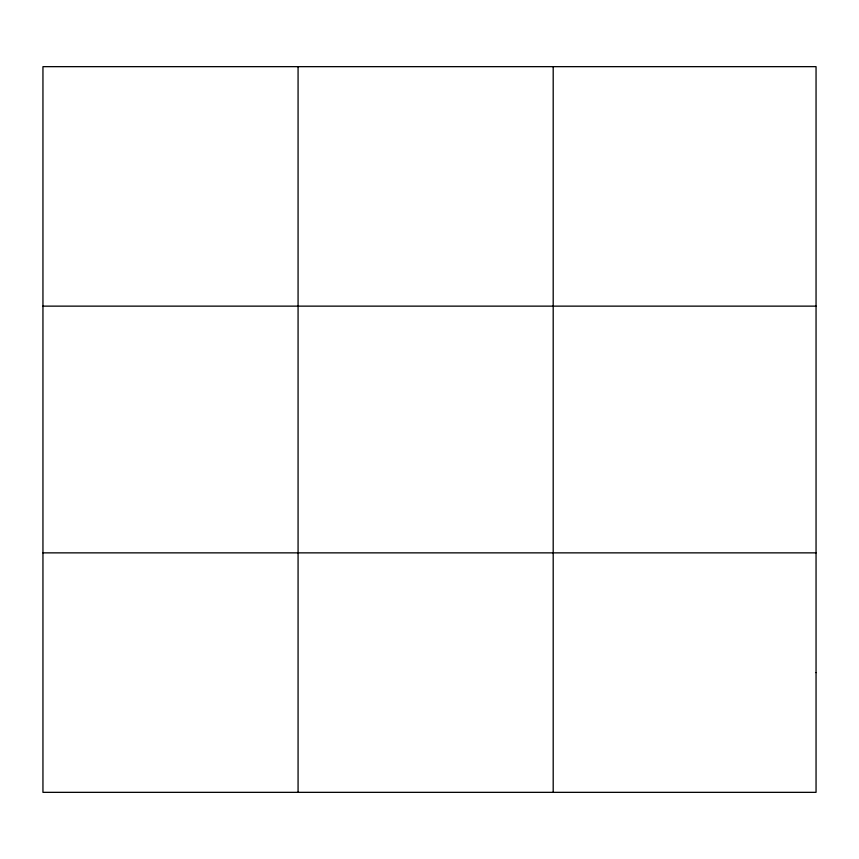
<?xml version="1.0" encoding="UTF-8"?>
<svg xmlns="http://www.w3.org/2000/svg" width="859" height="859" viewBox="0 0 859 859"><rect width="100%" height="100%" fill="white"/><g stroke="black" fill="none" stroke-linecap="round" stroke-linejoin="round"><path stroke-width="1.29" d="M298.073 66.658L298.073 792.342M553.196 66.658L553.196 792.342M42.95 306.137L816.05 306.137M42.95 552.863L816.05 552.863M816.05 672.597L816.05 792.342L42.95 792.342L42.95 66.658L816.05 66.658L816.05 672.597"/></g></svg>
